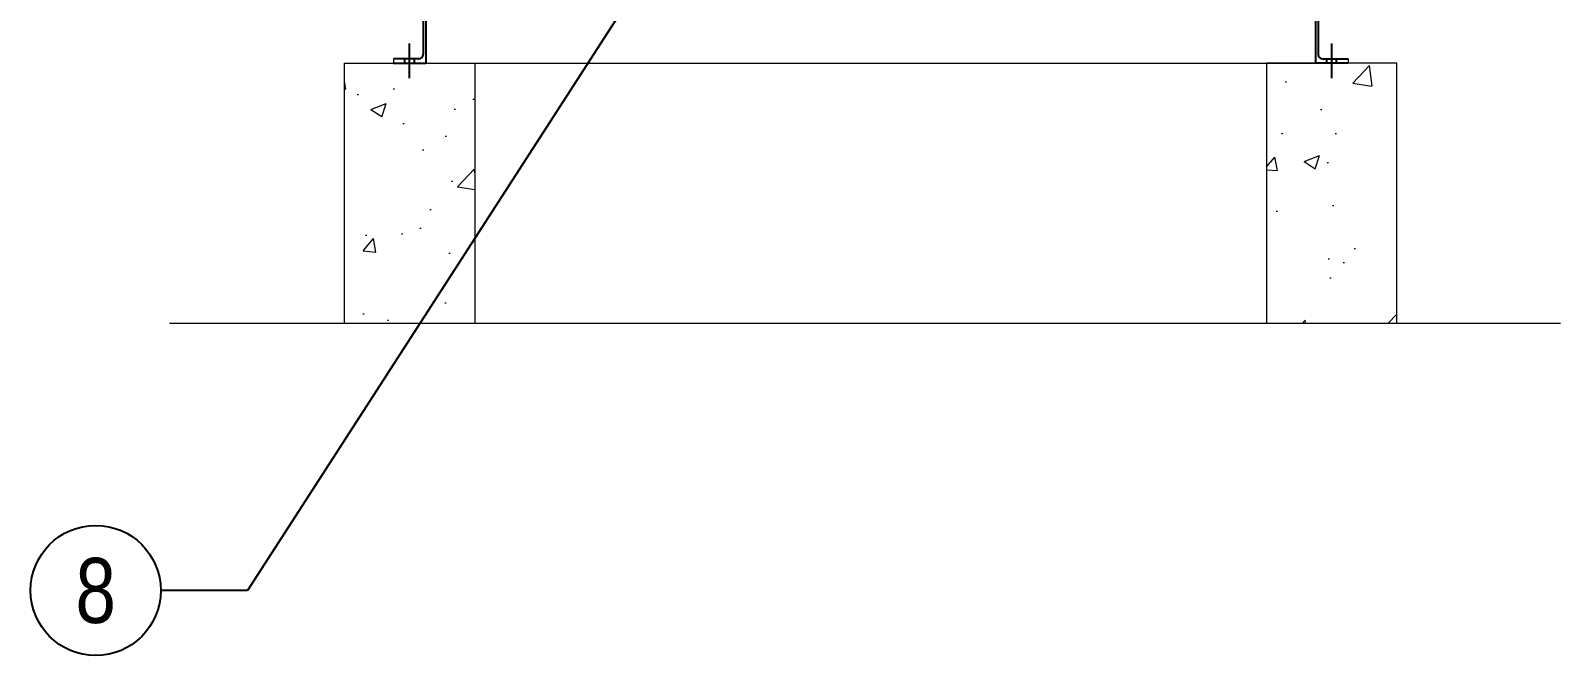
# Model space of a CAD drawing. Header units: millimetres. Extents: x -17070 to 60889, y -291348 to 42394.
# Drawn here: x 50329 to 53854, y 27665 to 29106 of the extents above; entities that cross this region are included whole.
import ezdxf
from ezdxf import colors
from ezdxf.entities.mleader import LeaderData, LeaderLine
from ezdxf.enums import TextEntityAlignment as Align
from ezdxf.math import Vec2, Vec3

# ---------------------------------------------------------------- set-up
doc = ezdxf.new("R2010")
doc.units = ezdxf.units.MM
doc.linetypes.add('CENTERX2', pattern=[4, 2.5, -0.5, 0.5, -0.5])
for name, color, linetype in [('냉각탑_dim', 1, 'Continuous'), ('냉각탑_text', 3, 'Continuous'), ('냉각탑_기초', 23, 'Continuous')]:
    doc.layers.add(name, color=color, linetype=linetype)
doc.styles.get("Standard").update_dxf_attribs({"font": 'arial.ttf'})

# ---------------------------------------------------------------- blocks, each defined once
blk = doc.blocks.new('2')
at = {"color": 7, "lineweight": 25, "ltscale": 0.091667}
for p, q in [((51233.1, 29161.2), (51233.1, 29051.2)), ((53296.1, 29161.2), (53296.1, 29051.2))]:
    blk.add_line(p, q, dxfattribs=at)
at = {"ltscale": 25}
for p, q in [((51239.6, 29181.2), (51239.6, 29031.2)), ((53289.6, 29181.2), (53289.6, 29031.2))]:
    blk.add_line(p, q, dxfattribs=at)
at = {"color": 1, "linetype": 'CENTERX2', "ltscale": 50}
for p, q in [((51202.1, 28996.2), (51202.1, 29076.2)), ((53327.1, 28996.2), (53327.1, 29076.2))]:
    blk.add_line(p, q, dxfattribs=at)
at = {"color": 7, "lineweight": 15, "ltscale": 0.0625}
for p, q in [((51164.6, 29041.2), (51164.6, 29031.2)), ((53364.6, 29041.2), (53364.6, 29031.2))]:
    blk.add_line(p, q, dxfattribs=at)
at = {"color": 7, "lineweight": 25, "ltscale": 0.05125}
for p, q in [((51223.1, 29041.2), (51164.6, 29041.2)), ((53306.1, 29041.2), (53364.6, 29041.2))]:
    blk.add_line(p, q, dxfattribs=at)
at = {"color": 7, "lineweight": 25, "ltscale": 0.125}
for p, q in [((51164.6, 29031.2), (51239.6, 29031.2)), ((53364.6, 29031.2), (53289.6, 29031.2))]:
    blk.add_line(p, q, dxfattribs=at)
for p, q in [((51191.1, 29031.2), (51191.1, 29041.2)), ((51213.1, 29031.2), (51213.1, 29041.2)), ((53316.1, 29031.2), (53316.1, 29041.2)), ((53338.1, 29031.2), (53338.1, 29041.2))]:
    blk.add_line(p, q)
at = {"lineweight": 5}
blk.add_line((51239.6, 29031.2), (53289.6, 29031.2), dxfattribs=at)
at = {"color": 7, "lineweight": 25}
for centre, start, end in [((51223.1, 29051.2), 270, 0), ((53306.1, 29051.2), 180, 270)]:
    blk.add_arc(centre, 10, start, end, dxfattribs=at)

msp = doc.modelspace()

# ---------------------------------------------------------------- hatches: boundary and pattern name
at = {"layer": '냉각탑_기초', "lineweight": 20, "ltscale": 30}
h = msp.add_hatch(dxfattribs=at)
h.set_pattern_fill('AR-CONC', color=256, scale=50, style=0)
h.set_pattern_definition([(50, (36423.6, 12489.9), (358.63, -31.376), [37.5, -412.5]), (355, (36423.6, 12489.9), (-69.3757, 376.096), [30, -330]), (100.4514, (36453.5, 12487.27), (289.2547, 344.72), [31.87, -350.571]), (46.1842, (36423.6, 12589.9), (533.6205, -82.7595), [56.25, -618.75]), (96.6356, (36468.1, 12583), (467.331, 487.059), [47.805, -525.856]), (351.1842, (36423.6, 12589.9), (467.331, 487.059), [45, -495]), (21, (36473.6, 12564.9), (298.4535, -201.3094), [37.5, -412.5]), (326, (36473.6, 12564.9), (121.6577, 362.575), [30, -330]), (71.4514, (36498.48, 12548.1), (420.1113, 161.265), [31.87, -350.571]), (37.5, (36423.61, 12489.89), (6.0799, 166.4469), [0, -326, 0, -335, 0, -331.25]), (7.5, (36423.61, 12489.89), (131.5348, 197.2059), [0, -191, 0, -318.5, 0, -126.25]), (327.5, (36312.11, 12489.89), (266.9112, -11.2774), [0, -125, 0, -390, 0, -517.5]), (317.5, (36262.1, 12489.89), (291.593, 50.0525), [0, -162.5, 0, -259, 0, -367.5])])
h.paths.add_polyline_path([(51352.1, 29031.2), (51052.1, 29031.2), (51052.1, 28431.2), (51352.1, 28431.2)])
h = msp.add_hatch(dxfattribs=at)
h.set_pattern_fill('AR-CONC', color=256, scale=50, style=0)
h.set_pattern_definition([(50, (36418.6, 12489.9), (358.63, -31.376), [37.5, -412.5]), (355, (36418.6, 12489.9), (-69.3757, 376.096), [30, -330]), (100.4514, (36448.5, 12487.27), (289.2547, 344.72), [31.87, -350.571]), (46.1842, (36418.6, 12589.9), (533.6205, -82.7595), [56.25, -618.75]), (96.6356, (36463.1, 12583), (467.331, 487.059), [47.805, -525.856]), (351.1842, (36418.6, 12589.9), (467.331, 487.059), [45, -495]), (21, (36468.6, 12564.9), (298.4535, -201.3094), [37.5, -412.5]), (326, (36468.6, 12564.9), (121.6577, 362.575), [30, -330]), (71.4514, (36493.48, 12548.1), (420.1113, 161.265), [31.87, -350.571]), (37.5, (36418.61, 12489.89), (6.0799, 166.4469), [0, -326, 0, -335, 0, -331.25]), (7.5, (36418.61, 12489.89), (131.5348, 197.2059), [0, -191, 0, -318.5, 0, -126.25]), (327.5, (36307.11, 12489.89), (266.9112, -11.2774), [0, -125, 0, -390, 0, -517.5]), (317.5, (36257.1, 12489.89), (291.593, 50.0525), [0, -162.5, 0, -259, 0, -367.5])])
h.paths.add_polyline_path([(53177.1, 29031.2), (53477.1, 29031.2), (53477.1, 28431.2), (53177.1, 28431.2)])

# ---------------------------------------------------------------- linework, layer by layer
at = {"layer": '냉각탑_dim', "linetype": 'ByBlock', "lineweight": -3}
msp.add_circle((50478.7, 27814.6), 150, dxfattribs=at)
at = {"layer": '냉각탑_기초', "lineweight": 20, "ltscale": 30}
msp.add_line((50648.9, 28431.2), (53854, 28431.2), dxfattribs=at)
for points in [[(51052.1, 28431.2), (51052.1, 29031.2), (51352.1, 29031.2), (51352.1, 28431.2)], [(53477.1, 28431.2), (53477.1, 29031.2), (53177.1, 29031.2), (53177.1, 28431.2)]]:
    msp.add_lwpolyline(points, dxfattribs=at)

# ---------------------------------------------------------------- block references
msp.add_blockref('2', (0, 0))

# ---------------------------------------------------------------- texts
at = {"layer": '냉각탑_text', "width": 0.8}
msp.add_text('8', height=150, dxfattribs=at).set_placement((50478.7, 27814.6), align=Align.MIDDLE_CENTER)

# ---------------------------------------------------------------- leaders
at = {"layer": '냉각탑_dim', "lineweight": -3}
ml = msp.add_multileader_mtext('Standard', dxfattribs=at)
ml.set_content('')
ml.set_leader_properties(color=256)
ml.build(insert=Vec2(0, 0))
ml.multileader.update_dxf_attribs({"text_right_attachment_type": 6, "dogleg_length": 5, "arrow_head_size": 199.5, "scale": 30})
ctx = ml.context
ctx.base_point, ctx.scale, ctx.char_height, ctx.arrow_head_size, ctx.landing_gap_size, ctx.plane_origin = Vec3(50628.7, 27814.5), 30, 7.18, 199.5, 3.59, Vec3(52133.6, 28140.2)
ctx.right_attachment, ctx.text_align_type = 6, 2
notes = []
notes.append((ctx, [(0, (1, 1, 0), (50828.2, 27814.5), (-1, 0), 199.5, [(0, [(52003.6, 29637.2)], 0, [])])]))
ctx.mtext, ml.multileader.dxf.content_type = None, 0
for ctx, leaders in notes:
    for number, flags, end, landing, length, lines in leaders:
        leader = LeaderData()
        leader.index, (leader.has_last_leader_line, leader.has_dogleg_vector, leader.attachment_direction) = number, flags
        leader.last_leader_point, leader.dogleg_vector, leader.dogleg_length = Vec3(end), Vec3(landing), length
        for number, points, colour, breaks in lines:
            line = LeaderLine()
            line.index, line.vertices, line.color, line.breaks = number, Vec3.list(points), colors.encode_raw_color(colour), breaks
            leader.lines.append(line)
        ctx.leaders.append(leader)

doc.saveas('drawing.dxf')
